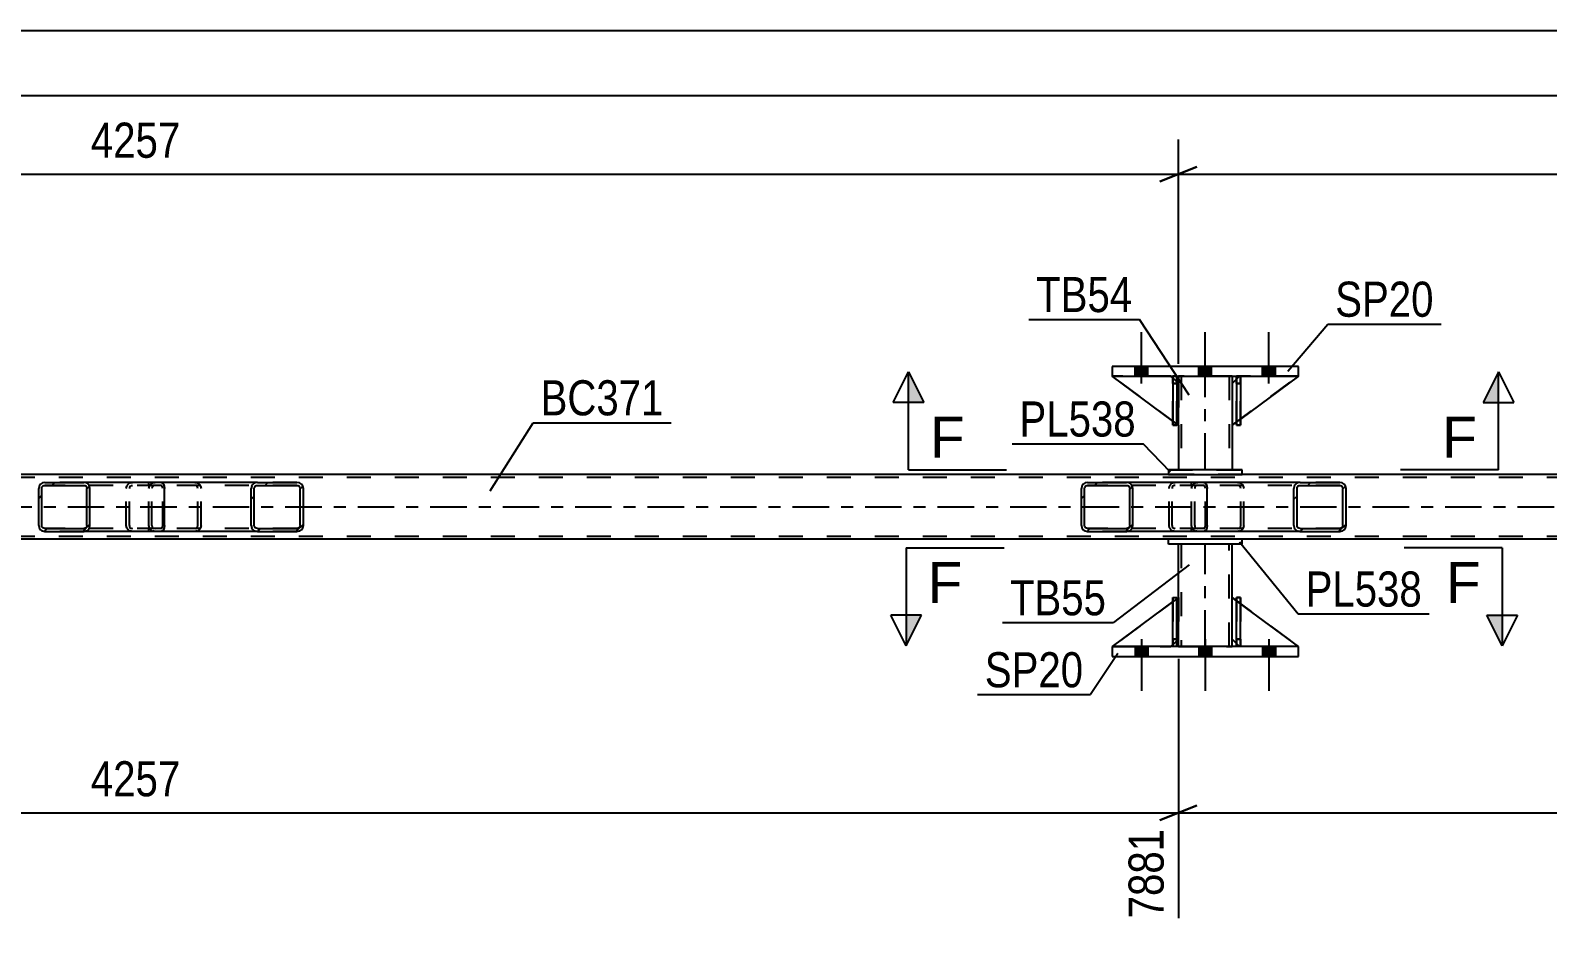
# Model space of a CAD drawing. Header units: millimetres. Extents: x 0 to 841, y 0 to 594.
# Drawn here: x 241.9 to 365.7, y 203.4 to 276.5 of the extents above; entities that cross this region are included whole.
import ezdxf

# ---------------------------------------------------------------- set-up
doc = ezdxf.new("R2010")
doc.units = ezdxf.units.MM
doc.linetypes.add('DXK_LINE_DOT2', pattern=[3.9198, 1.9599, -1.9599])
doc.linetypes.add('DXK_LINE_DOT3', pattern=[5.9187, 2.979, -0.9799, 0.9799, -0.9799])
doc.styles.add('Arial', font='ARIAL.TTF', dxfattribs={"height": 0.2})
doc.styles.add('Arial Narrow', font='ARIALN.TTF', dxfattribs={"height": 0.2})

# ---------------------------------------------------------------- blocks, each defined once
blk = doc.blocks.new('Bolt-814521729-2809 - 2731')
at = {"linetype": 'Continuous'}
for points in [[(332.07, 248.24), (333.11, 248.24), (333.11, 249.04), (332.07, 249.04)], [(332.07, 248.24), (333.11, 248.24), (333.11, 249.04), (332.07, 249.04)], [(332.07, 248.24), (333.11, 248.24), (333.11, 249.04), (332.07, 249.04)], [(337.27, 248.24), (338.31, 248.24), (338.31, 249.04), (337.27, 249.04)], [(337.27, 248.24), (338.31, 248.24), (338.31, 249.04), (337.27, 249.04)], [(342.47, 248.24), (343.51, 248.24), (343.51, 249.04), (342.47, 249.04)], [(342.47, 248.24), (343.51, 248.24), (343.51, 249.04), (342.47, 249.04)], [(342.47, 248.24), (343.51, 248.24), (343.51, 249.04), (342.47, 249.04)]]:
    blk.add_hatch(color=1, dxfattribs=at).paths.add_polyline_path(points)
at = {"color": 1, "linetype": 'Continuous'}
for p, q in [((332.59, 247.64), (332.59, 251.84)), ((332.59, 247.64), (332.59, 251.84)), ((332.59, 247.64), (332.59, 251.84)), ((337.79, 247.64), (337.79, 251.84)), ((337.79, 247.64), (337.79, 251.84)), ((342.99, 247.64), (342.99, 251.84)), ((342.99, 247.64), (342.99, 251.84)), ((342.99, 247.64), (342.99, 251.84)), ((332.07, 248.24), (332.07, 249.04)), ((332.07, 248.24), (332.07, 249.04)), ((332.07, 248.24), (332.07, 249.04)), ((333.11, 248.24), (333.11, 249.04)), ((333.11, 248.24), (333.11, 249.04)), ((333.11, 248.24), (333.11, 249.04)), ((337.27, 248.24), (337.27, 249.04)), ((337.27, 248.24), (337.27, 249.04)), ((338.31, 248.24), (338.31, 249.04)), ((338.31, 248.24), (338.31, 249.04)), ((342.47, 248.24), (342.47, 249.04)), ((342.47, 248.24), (342.47, 249.04)), ((342.47, 248.24), (342.47, 249.04)), ((343.51, 248.24), (343.51, 249.04)), ((343.51, 248.24), (343.51, 249.04)), ((343.51, 248.24), (343.51, 249.04))]:
    blk.add_line(p, q, dxfattribs=at)
blk = doc.blocks.new('Bolt-814521729-2810 - 2731')
at = {"linetype": 'Continuous'}
for points in [[(333.11, 226.16), (332.07, 226.16), (332.07, 225.36), (333.11, 225.36)], [(333.11, 226.16), (332.07, 226.16), (332.07, 225.36), (333.11, 225.36)], [(333.11, 226.16), (332.07, 226.16), (332.07, 225.36), (333.11, 225.36)], [(338.31, 226.16), (337.27, 226.16), (337.27, 225.36), (338.31, 225.36)], [(338.31, 226.16), (337.27, 226.16), (337.27, 225.36), (338.31, 225.36)], [(343.51, 226.16), (342.47, 226.16), (342.47, 225.36), (343.51, 225.36)], [(343.51, 226.16), (342.47, 226.16), (342.47, 225.36), (343.51, 225.36)], [(343.51, 226.16), (342.47, 226.16), (342.47, 225.36), (343.51, 225.36)]]:
    blk.add_hatch(color=1, dxfattribs=at).paths.add_polyline_path(points)
at = {"color": 1, "linetype": 'Continuous'}
for p, q in [((332.59, 226.76), (332.59, 222.56)), ((332.59, 226.76), (332.59, 222.56)), ((332.59, 226.76), (332.59, 222.56)), ((337.79, 226.76), (337.79, 222.56)), ((337.79, 226.76), (337.79, 222.56)), ((342.99, 226.76), (342.99, 222.56)), ((342.99, 226.76), (342.99, 222.56)), ((342.99, 226.76), (342.99, 222.56)), ((332.07, 226.16), (332.07, 225.36)), ((332.07, 226.16), (332.07, 225.36)), ((332.07, 226.16), (332.07, 225.36)), ((333.11, 226.16), (333.11, 225.36)), ((333.11, 226.16), (333.11, 225.36)), ((333.11, 226.16), (333.11, 225.36)), ((337.27, 226.16), (337.27, 225.36)), ((337.27, 226.16), (337.27, 225.36)), ((338.31, 226.16), (338.31, 225.36)), ((338.31, 226.16), (338.31, 225.36)), ((342.47, 226.16), (342.47, 225.36)), ((342.47, 226.16), (342.47, 225.36)), ((342.47, 226.16), (342.47, 225.36)), ((343.51, 226.16), (343.51, 225.36)), ((343.51, 226.16), (343.51, 225.36)), ((343.51, 226.16), (343.51, 225.36))]:
    blk.add_line(p, q, dxfattribs=at)
blk = doc.blocks.new('Part-814521729-2860 - 2731')
at = {"color": 7, "linetype": 'DXK_LINE_DOT2'}
for p, q in [((732.19, 239.96), (73.27, 239.96)), ((340.79, 240.2), (334.79, 240.2)), ((732.19, 235.16), (73.27, 235.16)), ((340.79, 234.92), (334.79, 234.92))]:
    blk.add_line(p, q, dxfattribs=at)
at = {"color": 2, "linetype": 'Continuous'}
for p, q in [((334.79, 240.2), (170.52, 240.2)), ((590.19, 240.2), (340.79, 240.2)), ((334.79, 234.92), (170.52, 234.92)), ((590.19, 234.92), (340.79, 234.92))]:
    blk.add_line(p, q, dxfattribs=at)
at = {"color": 7, "linetype": 'DXK_LINE_DOT3'}
blk.add_line((73.27, 237.56), (732.19, 237.56), dxfattribs=at)
blk = doc.blocks.new('Part-814521729-2909 - 2731')
at = {"color": 2, "linetype": 'Continuous'}
for p, q in [((340.79, 240.6), (334.79, 240.6)), ((334.79, 240.6), (334.79, 240.2)), ((340.79, 240.2), (340.79, 240.6)), ((334.79, 240.2), (340.79, 240.2))]:
    blk.add_line(p, q, dxfattribs=at)
at = {"color": 7, "linetype": 'DXK_LINE_DOT2'}
for p, q in [((334.79, 240.6), (340.79, 240.6)), ((334.79, 240.2), (340.79, 240.2))]:
    blk.add_line(p, q, dxfattribs=at)
blk = doc.blocks.new('Part-814521729-2921 - 2731')
at = {"linetype": 'Continuous'}
h = blk.add_hatch(dxfattribs=at)
h.set_pattern_fill('', scale=0.7, style=0, pattern_type=0)
h.set_pattern_definition([(45, (331.83, 239.2643), (-1.57154, 1.57154), [])])
h.paths.add_polyline_path([(331.87, 239.08), (331.83, 239.26), (331.72, 239.42), (331.56, 239.52), (331.37, 239.56), (328.18, 239.56), (327.99, 239.52), (327.83, 239.42), (327.72, 239.26), (327.68, 239.08), (327.68, 236.04), (327.72, 235.86), (327.83, 235.7), (327.99, 235.6), (328.18, 235.56), (331.37, 235.56), (331.56, 235.6), (331.72, 235.7), (331.83, 235.86), (331.87, 236.04)])
h.paths.add_polyline_path([(331.6, 235.95), (331.54, 235.87), (331.46, 235.82), (331.37, 235.8), (328.18, 235.8), (328.09, 235.82), (328, 235.87), (327.95, 235.95), (327.93, 236.04), (327.93, 239.08), (327.95, 239.17), (328, 239.25), (328.09, 239.3), (328.18, 239.32), (331.37, 239.32), (331.46, 239.3), (331.54, 239.25), (331.6, 239.17), (331.62, 239.08), (331.62, 236.04)])
at = {"color": 2, "linetype": 'Continuous'}
for p, q in [((327.72, 239.26), (327.68, 239.08)), ((327.93, 239.08), (327.95, 239.17)), ((327.95, 239.17), (328, 239.25)), ((328.18, 239.56), (327.99, 239.52)), ((328, 239.25), (328.09, 239.3)), ((328.09, 239.3), (328.18, 239.32)), ((328.18, 239.56), (331.37, 239.56)), ((328.18, 239.32), (331.37, 239.32)), ((337.67, 239.56), (331.37, 239.56)), ((331.56, 239.52), (331.37, 239.56)), ((331.37, 239.32), (331.46, 239.3)), ((331.46, 239.3), (331.54, 239.25)), ((331.54, 239.25), (331.6, 239.17)), ((331.6, 239.17), (331.62, 239.08)), ((331.87, 239.08), (331.83, 239.26)), ((337.67, 239.56), (337.77, 239.52)), ((337.77, 239.52), (337.86, 239.42)), ((337.86, 239.42), (337.92, 239.26)), ((337.92, 239.26), (337.94, 239.08)), ((327.68, 236.04), (327.68, 239.08)), ((327.93, 236.04), (327.93, 239.08)), ((331.62, 236.04), (331.62, 239.08)), ((331.87, 236.04), (331.87, 239.08)), ((337.94, 236.04), (337.94, 239.08)), ((327.68, 236.04), (327.72, 235.86)), ((327.95, 235.95), (327.93, 236.04)), ((328, 235.87), (327.95, 235.95)), ((327.99, 235.6), (328.18, 235.56)), ((328.09, 235.82), (328, 235.87)), ((328.18, 235.8), (328.09, 235.82)), ((328.18, 235.8), (331.37, 235.8)), ((328.18, 235.56), (331.37, 235.56)), ((331.46, 235.82), (331.37, 235.8)), ((331.37, 235.56), (331.56, 235.6)), ((337.67, 235.56), (331.37, 235.56)), ((331.54, 235.87), (331.46, 235.82)), ((331.6, 235.95), (331.54, 235.87)), ((331.62, 236.04), (331.6, 235.95)), ((331.83, 235.86), (331.87, 236.04)), ((337.77, 235.6), (337.67, 235.56)), ((337.86, 235.7), (337.77, 235.6)), ((337.92, 235.86), (337.86, 235.7)), ((337.94, 236.04), (337.92, 235.86))]:
    blk.add_line(p, q, dxfattribs=at)
at = {"color": 7, "linetype": 'DXK_LINE_DOT2'}
for p, q in [((331.37, 239.56), (328.18, 239.56)), ((337.67, 239.32), (328.18, 239.32)), ((334.83, 239.08), (334.87, 239.26)), ((335.1, 239.17), (335.08, 239.08)), ((335.15, 239.25), (335.1, 239.17)), ((335.14, 239.52), (335.33, 239.56)), ((335.24, 239.3), (335.15, 239.25)), ((335.33, 239.32), (335.24, 239.3)), ((336.67, 239.32), (336.67, 239.56)), ((337.72, 239.3), (337.67, 239.32)), ((337.76, 239.25), (337.72, 239.3)), ((337.79, 239.17), (337.76, 239.25)), ((337.8, 239.08), (337.79, 239.17)), ((334.83, 236.04), (334.83, 239.08)), ((335.08, 236.04), (335.08, 239.08)), ((337.8, 236.04), (337.8, 239.08)), ((337.67, 235.8), (328.18, 235.8)), ((331.37, 235.56), (328.18, 235.56)), ((334.87, 235.86), (334.83, 236.04)), ((335.08, 236.04), (335.1, 235.95)), ((335.1, 235.95), (335.15, 235.87)), ((335.33, 235.56), (335.14, 235.6)), ((335.15, 235.87), (335.18, 235.86)), ((335.18, 235.86), (335.24, 235.82)), ((335.24, 235.82), (335.33, 235.8)), ((336.67, 235.56), (336.67, 235.8)), ((337.67, 235.8), (337.72, 235.82)), ((337.72, 235.82), (337.76, 235.87)), ((337.76, 235.87), (337.79, 235.95)), ((337.79, 235.95), (337.8, 236.04))]:
    blk.add_line(p, q, dxfattribs=at)
at = {"color": 2, "linetype": 'Continuous'}
for centre, start, end in [((328.17, 239.07), 111.1941, 156.1506), ((331.38, 239.07), 23.8494, 68.8059), ((328.17, 236.06), 203.8494, 248.8059), ((331.38, 236.06), 291.1941, 336.1506)]:
    blk.add_arc(centre, 0.492, start, end, dxfattribs=at)
at = {"color": 7, "linetype": 'DXK_LINE_DOT2'}
for centre, start, end in [((335.32, 239.07), 111.1941, 156.1506), ((335.32, 236.06), 203.8494, 248.8059)]:
    blk.add_arc(centre, 0.492, start, end, dxfattribs=at)
blk = doc.blocks.new('Part-814521729-2922 - 2731')
at = {"linetype": 'Continuous'}
h = blk.add_hatch(dxfattribs=at)
h.set_pattern_fill('', scale=0.7, style=0, pattern_type=0)
h.set_pattern_definition([(45, (264.1067, 239.2643), (-1.57154, 1.57154), [])])
h.paths.add_polyline_path([(264.15, 239.08), (264.11, 239.26), (264, 239.42), (263.83, 239.52), (263.63, 239.56), (260.4, 239.56), (260.2, 239.52), (260.04, 239.42), (259.93, 239.26), (259.89, 239.08), (259.89, 236.04), (259.93, 235.86), (260.04, 235.7), (260.2, 235.6), (260.4, 235.56), (263.63, 235.56), (263.83, 235.6), (264, 235.7), (264.11, 235.86), (264.15, 236.04)])
h.paths.add_polyline_path([(263.87, 235.95), (263.82, 235.87), (263.73, 235.82), (263.63, 235.8), (260.4, 235.8), (260.3, 235.82), (260.22, 235.87), (260.16, 235.95), (260.14, 236.04), (260.14, 239.08), (260.16, 239.17), (260.22, 239.25), (260.3, 239.3), (260.4, 239.32), (263.63, 239.32), (263.73, 239.3), (263.82, 239.25), (263.87, 239.17), (263.89, 239.08), (263.89, 236.04)])
at = {"color": 7, "linetype": 'DXK_LINE_DOT2'}
for p, q in [((251.54, 239.08), (251.58, 239.26)), ((251.81, 239.17), (251.79, 239.08)), ((251.87, 239.25), (251.81, 239.17)), ((251.85, 239.52), (252.05, 239.56)), ((251.95, 239.3), (251.87, 239.25)), ((252.05, 239.32), (251.95, 239.3)), ((252.53, 239.56), (252.05, 239.56)), ((263.63, 239.32), (252.05, 239.32)), ((255.29, 239.56), (255.48, 239.52)), ((255.38, 239.3), (255.29, 239.32)), ((255.47, 239.25), (255.38, 239.3)), ((255.52, 239.17), (255.47, 239.25)), ((255.54, 239.08), (255.52, 239.17)), ((255.76, 239.26), (255.8, 239.08)), ((263.63, 239.56), (260.4, 239.56)), ((251.54, 236.04), (251.54, 239.08)), ((251.79, 236.04), (251.79, 239.08)), ((255.54, 236.04), (255.54, 239.08)), ((255.8, 236.04), (255.8, 239.08)), ((251.58, 235.86), (251.54, 236.04)), ((251.79, 236.04), (251.81, 235.95)), ((251.81, 235.95), (251.87, 235.87)), ((252.05, 235.56), (251.85, 235.6)), ((251.87, 235.87), (251.95, 235.82)), ((251.95, 235.82), (252.05, 235.8)), ((263.63, 235.8), (252.05, 235.8)), ((252.53, 235.56), (252.05, 235.56)), ((255.29, 235.8), (255.38, 235.82)), ((255.48, 235.6), (255.29, 235.56)), ((255.38, 235.82), (255.47, 235.87)), ((255.47, 235.87), (255.52, 235.95)), ((255.52, 235.95), (255.54, 236.04)), ((255.8, 236.04), (255.76, 235.86)), ((263.63, 235.56), (260.4, 235.56))]:
    blk.add_line(p, q, dxfattribs=at)
at = {"color": 2, "linetype": 'Continuous'}
for p, q in [((260.4, 239.56), (252.53, 239.56)), ((259.93, 239.26), (259.89, 239.08)), ((260.14, 239.08), (260.16, 239.17)), ((260.16, 239.17), (260.22, 239.25)), ((260.4, 239.56), (260.2, 239.52)), ((260.22, 239.25), (260.3, 239.3)), ((260.3, 239.3), (260.4, 239.32)), ((260.4, 239.56), (263.63, 239.56)), ((260.4, 239.32), (263.63, 239.32)), ((263.83, 239.52), (263.63, 239.56)), ((263.63, 239.32), (263.73, 239.3)), ((263.73, 239.3), (263.82, 239.25)), ((263.82, 239.25), (263.87, 239.17)), ((263.87, 239.17), (263.89, 239.08)), ((264.15, 239.08), (264.11, 239.26)), ((259.89, 236.04), (259.89, 239.08)), ((260.14, 236.04), (260.14, 239.08)), ((263.89, 236.04), (263.89, 239.08)), ((264.15, 236.04), (264.15, 239.08)), ((260.4, 235.56), (252.53, 235.56)), ((259.89, 236.04), (259.93, 235.86)), ((260.16, 235.95), (260.14, 236.04)), ((260.22, 235.87), (260.16, 235.95)), ((260.2, 235.6), (260.4, 235.56)), ((260.3, 235.82), (260.22, 235.87)), ((260.4, 235.8), (260.3, 235.82)), ((260.4, 235.8), (263.63, 235.8)), ((260.4, 235.56), (263.63, 235.56)), ((263.73, 235.82), (263.63, 235.8)), ((263.63, 235.56), (263.83, 235.6)), ((263.82, 235.87), (263.73, 235.82)), ((263.87, 235.95), (263.82, 235.87)), ((263.89, 236.04), (263.87, 235.95)), ((264.11, 235.86), (264.15, 236.04))]:
    blk.add_line(p, q, dxfattribs=at)
at = {"color": 7, "linetype": 'DXK_LINE_DOT2'}
for centre, start, end in [((252.03, 239.06), 110.7583, 155.68), ((255.31, 239.06), 24.32, 69.2417), ((252.03, 236.06), 204.32, 249.2417), ((255.31, 236.06), 290.7583, 335.68)]:
    blk.add_arc(centre, 0.496, start, end, dxfattribs=at)
at = {"color": 2, "linetype": 'Continuous'}
for centre, start, end in [((260.38, 239.06), 110.7583, 155.68), ((263.65, 239.06), 24.32, 69.2417), ((260.38, 236.06), 204.32, 249.2417), ((263.65, 236.06), 290.7583, 335.68)]:
    blk.add_arc(centre, 0.496, start, end, dxfattribs=at)
blk = doc.blocks.new('Part-814521729-2923 - 2731')
at = {"linetype": 'Continuous'}
h = blk.add_hatch(dxfattribs=at)
h.set_pattern_fill('', scale=0.7, style=0, pattern_type=0)
h.set_pattern_definition([(45, (246.6958, 239.2643), (-1.57154, 1.57154), [])])
h.paths.add_polyline_path([(246.73, 239.08), (246.7, 239.26), (246.59, 239.42), (246.42, 239.52), (246.23, 239.56), (243.05, 239.56), (242.85, 239.52), (242.69, 239.42), (242.58, 239.26), (242.54, 239.08), (242.54, 236.04), (242.58, 235.86), (242.69, 235.7), (242.85, 235.6), (243.05, 235.56), (246.23, 235.56), (246.42, 235.6), (246.59, 235.7), (246.7, 235.86), (246.73, 236.04)])
h.paths.add_polyline_path([(246.46, 235.95), (246.41, 235.87), (246.33, 235.82), (246.23, 235.8), (243.05, 235.8), (242.95, 235.82), (242.87, 235.87), (242.81, 235.95), (242.8, 236.04), (242.8, 239.08), (242.81, 239.17), (242.87, 239.25), (242.95, 239.3), (243.05, 239.32), (246.23, 239.32), (246.33, 239.3), (246.41, 239.25), (246.46, 239.17), (246.48, 239.08), (246.48, 236.04)])
at = {"color": 2, "linetype": 'Continuous'}
for p, q in [((242.58, 239.26), (242.54, 239.08)), ((242.8, 239.08), (242.81, 239.17)), ((242.81, 239.17), (242.87, 239.25)), ((243.05, 239.56), (242.85, 239.52)), ((242.87, 239.25), (242.95, 239.3)), ((242.95, 239.3), (243.05, 239.32)), ((243.05, 239.56), (246.23, 239.56)), ((243.05, 239.32), (246.23, 239.32)), ((252.53, 239.56), (246.23, 239.56)), ((246.42, 239.52), (246.23, 239.56)), ((246.23, 239.32), (246.33, 239.3)), ((246.33, 239.3), (246.41, 239.25)), ((246.41, 239.25), (246.46, 239.17)), ((246.46, 239.17), (246.48, 239.08)), ((246.73, 239.08), (246.7, 239.26)), ((252.53, 239.56), (252.64, 239.52)), ((252.64, 239.52), (252.72, 239.42)), ((252.72, 239.42), (252.78, 239.26)), ((252.78, 239.26), (252.8, 239.08)), ((242.54, 236.04), (242.54, 239.08)), ((242.8, 236.04), (242.8, 239.08)), ((246.48, 236.04), (246.48, 239.08)), ((246.73, 236.04), (246.73, 239.08)), ((252.8, 236.04), (252.8, 239.08)), ((242.54, 236.04), (242.58, 235.86)), ((242.81, 235.95), (242.8, 236.04)), ((242.87, 235.87), (242.81, 235.95)), ((242.85, 235.6), (243.05, 235.56)), ((242.95, 235.82), (242.87, 235.87)), ((243.05, 235.8), (242.95, 235.82)), ((243.05, 235.8), (246.23, 235.8)), ((243.05, 235.56), (246.23, 235.56)), ((246.33, 235.82), (246.23, 235.8)), ((246.23, 235.56), (246.42, 235.6)), ((252.53, 235.56), (246.23, 235.56)), ((246.41, 235.87), (246.33, 235.82)), ((246.46, 235.95), (246.41, 235.87)), ((246.48, 236.04), (246.46, 235.95)), ((246.7, 235.86), (246.73, 236.04)), ((252.64, 235.6), (252.53, 235.56)), ((252.72, 235.7), (252.64, 235.6)), ((252.78, 235.86), (252.72, 235.7)), ((252.8, 236.04), (252.78, 235.86))]:
    blk.add_line(p, q, dxfattribs=at)
at = {"color": 7, "linetype": 'DXK_LINE_DOT2'}
for p, q in [((246.23, 239.56), (243.05, 239.56)), ((252.53, 239.32), (243.05, 239.32)), ((249.69, 239.08), (249.73, 239.26)), ((249.96, 239.17), (249.95, 239.08)), ((250.02, 239.25), (249.96, 239.17)), ((250, 239.52), (250.2, 239.56)), ((250.02, 239.25), (250.04, 239.26)), ((250.04, 239.26), (250.1, 239.3)), ((250.1, 239.3), (250.2, 239.32)), ((251.54, 239.32), (251.54, 239.56)), ((252.58, 239.3), (252.53, 239.32)), ((252.63, 239.25), (252.58, 239.3)), ((252.66, 239.17), (252.63, 239.25)), ((252.67, 239.08), (252.66, 239.17)), ((249.69, 236.04), (249.69, 239.08)), ((249.95, 236.04), (249.95, 239.08)), ((252.67, 236.04), (252.67, 239.08)), ((252.53, 235.8), (243.05, 235.8)), ((246.23, 235.56), (243.05, 235.56)), ((249.73, 235.86), (249.69, 236.04)), ((249.95, 236.04), (249.96, 235.95)), ((249.96, 235.95), (250.02, 235.87)), ((250.2, 235.56), (250, 235.6)), ((250.02, 235.87), (250.1, 235.82)), ((250.1, 235.82), (250.2, 235.8)), ((251.54, 235.56), (251.54, 235.8)), ((252.53, 235.8), (252.58, 235.82)), ((252.58, 235.82), (252.63, 235.87)), ((252.63, 235.87), (252.66, 235.95)), ((252.66, 235.95), (252.67, 236.04))]:
    blk.add_line(p, q, dxfattribs=at)
at = {"color": 2, "linetype": 'Continuous'}
for centre, start, end in [((243.03, 239.07), 111.1941, 156.1506), ((246.25, 239.07), 23.8494, 68.8059), ((243.03, 236.06), 203.8494, 248.8059), ((246.25, 236.06), 291.1941, 336.1506)]:
    blk.add_arc(centre, 0.492, start, end, dxfattribs=at)
at = {"color": 7, "linetype": 'DXK_LINE_DOT2'}
for centre, start, end in [((250.18, 239.07), 111.1941, 156.1506), ((250.18, 236.06), 203.8494, 248.8059)]:
    blk.add_arc(centre, 0.492, start, end, dxfattribs=at)
blk = doc.blocks.new('Part-814521729-2938 - 2731')
at = {"color": 2, "linetype": 'Continuous'}
for p, q in [((335.59, 248.24), (335.59, 247.64)), ((339.99, 248.24), (339.99, 247.64)), ((335.59, 244.24), (335.59, 240.6)), ((339.99, 244.24), (339.99, 240.6))]:
    blk.add_line(p, q, dxfattribs=at)
at = {"color": 7, "linetype": 'DXK_LINE_DOT2'}
for p, q in [((339.99, 248.24), (335.59, 248.24)), ((335.83, 248.24), (335.83, 240.6)), ((339.75, 248.24), (339.75, 240.6)), ((335.59, 247.64), (335.59, 244.24)), ((339.99, 247.64), (339.99, 244.24)), ((339.99, 240.6), (335.59, 240.6))]:
    blk.add_line(p, q, dxfattribs=at)
at = {"color": 7, "linetype": 'DXK_LINE_DOT3'}
blk.add_line((337.79, 240.6), (337.79, 248.24), dxfattribs=at)
blk = doc.blocks.new('Part-814521729-2940 - 2731')
at = {"color": 7, "linetype": 'DXK_LINE_DOT2'}
for p, q in [((340.34, 247.64), (340.34, 248.24)), ((340.34, 248.24), (340.34, 248.24)), ((340.34, 248.24), (340.34, 244.24)), ((340.66, 248.24), (340.34, 248.24)), ((340.66, 247.64), (340.66, 248.24)), ((340.66, 244.24), (340.66, 248.24)), ((340.34, 244.24), (340.34, 247.64)), ((340.34, 247.64), (340.66, 247.64)), ((340.66, 247.64), (340.66, 244.24)), ((340.34, 244.24), (340.66, 244.24))]:
    blk.add_line(p, q, dxfattribs=at)
blk = doc.blocks.new('Part-814521729-2941 - 2731')
at = {"color": 7, "linetype": 'DXK_LINE_DOT2'}
for p, q in [((335.14, 247.64), (335.14, 248.24)), ((335.14, 248.24), (335.14, 248.24)), ((335.14, 248.24), (335.14, 244.24)), ((335.46, 248.24), (335.14, 248.24)), ((335.46, 247.64), (335.46, 248.24)), ((335.46, 244.24), (335.46, 248.24)), ((335.14, 244.24), (335.14, 247.64)), ((335.14, 247.64), (335.46, 247.64)), ((335.46, 247.64), (335.46, 244.24)), ((335.14, 244.24), (335.46, 244.24))]:
    blk.add_line(p, q, dxfattribs=at)
blk = doc.blocks.new('Part-814521729-2946 - 2731')
at = {"color": 2, "linetype": 'Continuous'}
for p, q in [((330.19, 226.16), (330.19, 225.36)), ((345.39, 226.16), (330.19, 226.16)), ((345.39, 225.36), (345.39, 226.16)), ((330.19, 225.36), (345.39, 225.36))]:
    blk.add_line(p, q, dxfattribs=at)
blk = doc.blocks.new('Part-814521729-2951 - 2731')
at = {"color": 2, "linetype": 'Continuous'}
for p, q in [((345.39, 249.04), (330.19, 249.04)), ((330.19, 249.04), (330.19, 248.24)), ((345.39, 248.24), (345.39, 249.04)), ((330.19, 248.24), (345.39, 248.24))]:
    blk.add_line(p, q, dxfattribs=at)
blk = doc.blocks.new('Part-814521729-2956 - 2731')
at = {"color": 2, "linetype": 'Continuous'}
for p, q in [((335.59, 230.16), (335.59, 234.52)), ((339.99, 230.16), (339.99, 234.52)), ((335.59, 226.16), (335.59, 226.76)), ((339.99, 226.16), (339.99, 226.76))]:
    blk.add_line(p, q, dxfattribs=at)
at = {"color": 7, "linetype": 'DXK_LINE_DOT2'}
for p, q in [((339.99, 234.52), (335.59, 234.52)), ((335.83, 234.52), (335.83, 226.16)), ((339.75, 226.16), (339.75, 234.52)), ((335.59, 226.76), (335.59, 230.16)), ((339.99, 226.76), (339.99, 230.16)), ((335.59, 226.16), (339.99, 226.16))]:
    blk.add_line(p, q, dxfattribs=at)
at = {"color": 7, "linetype": 'DXK_LINE_DOT3'}
blk.add_line((337.79, 226.16), (337.79, 234.52), dxfattribs=at)
blk = doc.blocks.new('Part-814521729-2961 - 2731')
at = {"color": 2, "linetype": 'Continuous'}
for p, q in [((340.79, 234.92), (334.79, 234.92)), ((334.79, 234.52), (334.79, 234.92)), ((340.79, 234.52), (334.79, 234.52)), ((340.79, 234.52), (340.79, 234.92))]:
    blk.add_line(p, q, dxfattribs=at)
blk = doc.blocks.new('Part-814521729-2973 - 2731')
at = {"linetype": 'Continuous'}
h = blk.add_hatch(dxfattribs=at)
h.set_pattern_fill('', scale=0.7, style=0, pattern_type=0)
h.set_pattern_definition([(45, (349.241, 239.2643), (-1.57154, 1.57154), [])])
h.paths.add_polyline_path([(349.28, 239.08), (349.24, 239.26), (349.13, 239.42), (348.96, 239.52), (348.77, 239.56), (345.53, 239.56), (345.34, 239.52), (345.17, 239.42), (345.06, 239.26), (345.02, 239.08), (345.02, 236.04), (345.06, 235.86), (345.17, 235.7), (345.34, 235.6), (345.53, 235.56), (348.77, 235.56), (348.96, 235.6), (349.13, 235.7), (349.24, 235.86), (349.28, 236.04)])
h.paths.add_polyline_path([(349, 235.95), (348.95, 235.87), (348.87, 235.82), (348.77, 235.8), (345.53, 235.8), (345.44, 235.82), (345.35, 235.87), (345.3, 235.95), (345.28, 236.04), (345.28, 239.08), (345.3, 239.17), (345.35, 239.25), (345.44, 239.3), (345.53, 239.32), (348.77, 239.32), (348.87, 239.3), (348.95, 239.25), (349, 239.17), (349.02, 239.08), (349.02, 236.04)])
at = {"color": 7, "linetype": 'DXK_LINE_DOT2'}
for p, q in [((336.67, 239.08), (336.71, 239.26)), ((336.95, 239.17), (336.93, 239.08)), ((337, 239.25), (336.95, 239.17)), ((336.99, 239.52), (337.18, 239.56)), ((337.09, 239.3), (337, 239.25)), ((337.18, 239.32), (337.09, 239.3)), ((337.67, 239.56), (337.18, 239.56)), ((348.77, 239.32), (337.18, 239.32)), ((340.42, 239.56), (340.62, 239.52)), ((340.52, 239.3), (340.42, 239.32)), ((340.6, 239.25), (340.52, 239.3)), ((340.66, 239.17), (340.6, 239.25)), ((340.68, 239.08), (340.66, 239.17)), ((340.89, 239.26), (340.93, 239.08)), ((348.77, 239.56), (345.53, 239.56)), ((336.67, 236.04), (336.67, 239.08)), ((336.93, 236.04), (336.93, 239.08)), ((340.68, 236.04), (340.68, 239.08)), ((340.93, 236.04), (340.93, 239.08)), ((336.71, 235.86), (336.67, 236.04)), ((336.93, 236.04), (336.95, 235.95)), ((336.95, 235.95), (337, 235.87)), ((337.18, 235.56), (336.99, 235.6)), ((337, 235.87), (337.09, 235.82)), ((337.09, 235.82), (337.18, 235.8)), ((348.77, 235.8), (337.18, 235.8)), ((337.67, 235.56), (337.18, 235.56)), ((340.42, 235.8), (340.52, 235.82)), ((340.62, 235.6), (340.42, 235.56)), ((340.52, 235.82), (340.6, 235.87)), ((340.6, 235.87), (340.66, 235.95)), ((340.66, 235.95), (340.68, 236.04)), ((340.93, 236.04), (340.89, 235.86)), ((345.53, 235.56), (348.77, 235.56))]:
    blk.add_line(p, q, dxfattribs=at)
at = {"color": 2, "linetype": 'Continuous'}
for p, q in [((345.53, 239.56), (337.67, 239.56)), ((345.06, 239.26), (345.02, 239.08)), ((345.28, 239.08), (345.3, 239.17)), ((345.3, 239.17), (345.35, 239.25)), ((345.53, 239.56), (345.34, 239.52)), ((345.35, 239.25), (345.44, 239.3)), ((345.44, 239.3), (345.53, 239.32)), ((345.53, 239.56), (348.77, 239.56)), ((345.53, 239.32), (348.77, 239.32)), ((348.96, 239.52), (348.77, 239.56)), ((348.77, 239.32), (348.87, 239.3)), ((348.87, 239.3), (348.95, 239.25)), ((348.95, 239.25), (349, 239.17)), ((349, 239.17), (349.02, 239.08)), ((349.28, 239.08), (349.24, 239.26)), ((345.02, 236.04), (345.02, 239.08)), ((345.28, 236.04), (345.28, 239.08)), ((349.02, 236.04), (349.02, 239.08)), ((349.28, 236.04), (349.28, 239.08)), ((345.53, 235.56), (337.67, 235.56)), ((345.02, 236.04), (345.06, 235.86)), ((345.3, 235.95), (345.28, 236.04)), ((345.35, 235.87), (345.3, 235.95)), ((345.34, 235.6), (345.53, 235.56)), ((345.44, 235.82), (345.35, 235.87)), ((345.53, 235.8), (345.44, 235.82)), ((345.53, 235.8), (348.77, 235.8)), ((345.53, 235.56), (348.77, 235.56)), ((348.87, 235.82), (348.77, 235.8)), ((348.77, 235.56), (348.96, 235.6)), ((348.95, 235.87), (348.87, 235.82)), ((349, 235.95), (348.95, 235.87)), ((349.02, 236.04), (349, 235.95)), ((349.24, 235.86), (349.28, 236.04))]:
    blk.add_line(p, q, dxfattribs=at)
at = {"color": 7, "linetype": 'DXK_LINE_DOT2'}
for centre, start, end in [((337.17, 239.06), 110.7583, 155.68), ((340.44, 239.06), 24.32, 69.2417), ((337.17, 236.06), 204.32, 249.2417), ((340.44, 236.06), 290.7583, 335.68)]:
    blk.add_arc(centre, 0.496, start, end, dxfattribs=at)
at = {"color": 2, "linetype": 'Continuous'}
for centre, start, end in [((345.51, 239.06), 110.7583, 155.68), ((348.79, 239.06), 24.32, 69.2417), ((345.51, 236.06), 204.32, 249.2417), ((348.79, 236.06), 290.7583, 335.68)]:
    blk.add_arc(centre, 0.496, start, end, dxfattribs=at)
blk = doc.blocks.new('Part-814521729-2992 - 2731')
at = {"color": 2, "linetype": 'Continuous'}
for p, q in [((340.34, 247.99), (339.99, 247.64)), ((345.39, 248.24), (340.66, 244.74)), ((339.99, 247.64), (339.99, 244.24)), ((340.34, 244.5), (339.99, 244.24))]:
    blk.add_line(p, q, dxfattribs=at)
at = {"color": 7, "linetype": 'DXK_LINE_DOT2'}
for p, q in [((340.59, 248.24), (340.34, 247.99)), ((345.39, 248.24), (340.59, 248.24)), ((340.66, 244.74), (340.34, 244.5))]:
    blk.add_line(p, q, dxfattribs=at)
blk = doc.blocks.new('Part-814521729-2993 - 2731')
at = {"color": 7, "linetype": 'DXK_LINE_DOT2'}
for p, q in [((340.59, 248.24), (339.99, 247.64)), ((339.99, 244.24), (345.39, 248.24)), ((345.39, 248.24), (340.59, 248.24)), ((339.99, 247.64), (339.99, 244.24))]:
    blk.add_line(p, q, dxfattribs=at)
blk = doc.blocks.new('Part-814521729-2994 - 2731')
at = {"color": 2, "linetype": 'Continuous'}
for p, q in [((335.14, 244.57), (330.19, 248.24)), ((335.14, 248.09), (334.99, 248.24)), ((335.59, 247.64), (335.46, 247.77)), ((335.59, 247.64), (335.59, 247.64)), ((335.59, 244.24), (335.59, 247.64)), ((335.46, 244.33), (335.59, 244.24)), ((335.59, 244.24), (335.59, 244.24))]:
    blk.add_line(p, q, dxfattribs=at)
at = {"color": 7, "linetype": 'DXK_LINE_DOT2'}
for p, q in [((334.99, 248.24), (330.19, 248.24)), ((334.99, 248.24), (335.59, 247.64)), ((335.46, 247.77), (335.14, 248.09)), ((335.59, 247.64), (335.59, 244.24)), ((335.46, 244.33), (335.14, 244.57))]:
    blk.add_line(p, q, dxfattribs=at)
blk = doc.blocks.new('Part-814521729-2995 - 2731')
at = {"color": 7, "linetype": 'DXK_LINE_DOT2'}
for p, q in [((335.59, 244.24), (330.19, 248.24)), ((330.19, 248.24), (334.99, 248.24)), ((334.99, 248.24), (335.59, 247.64)), ((335.59, 247.64), (334.99, 248.24)), ((335.59, 247.64), (335.59, 244.24)), ((335.59, 247.64), (335.59, 247.64)), ((335.59, 247.64), (335.59, 244.24))]:
    blk.add_line(p, q, dxfattribs=at)
blk = doc.blocks.new('Part-814521729-2996 - 2731')
at = {"color": 2, "linetype": 'Continuous'}
for p, q in [((340.66, 248.24), (340.34, 248.24)), ((340.34, 248.24), (340.34, 244.24)), ((340.66, 248.24), (340.66, 248.24)), ((340.66, 248.24), (340.66, 244.24)), ((340.66, 244.24), (340.34, 244.24))]:
    blk.add_line(p, q, dxfattribs=at)
at = {"color": 7, "linetype": 'DXK_LINE_DOT2'}
for p, q in [((340.34, 247.64), (340.34, 248.24)), ((340.66, 247.64), (340.66, 248.24)), ((340.66, 248.24), (340.66, 248.24)), ((340.66, 247.64), (340.34, 247.64)), ((340.34, 247.64), (340.34, 244.24)), ((340.66, 244.24), (340.66, 247.64))]:
    blk.add_line(p, q, dxfattribs=at)
blk = doc.blocks.new('Part-814521729-2997 - 2731')
at = {"color": 2, "linetype": 'Continuous'}
for p, q in [((335.46, 248.24), (335.14, 248.24)), ((335.14, 248.24), (335.14, 244.24)), ((335.46, 248.24), (335.46, 248.24)), ((335.46, 248.24), (335.46, 244.24)), ((335.46, 244.24), (335.14, 244.24))]:
    blk.add_line(p, q, dxfattribs=at)
at = {"color": 7, "linetype": 'DXK_LINE_DOT2'}
for p, q in [((335.14, 247.64), (335.14, 248.24)), ((335.46, 247.64), (335.46, 248.24)), ((335.46, 248.24), (335.46, 248.24)), ((335.46, 247.64), (335.14, 247.64)), ((335.14, 247.64), (335.14, 244.24)), ((335.46, 244.24), (335.46, 247.64))]:
    blk.add_line(p, q, dxfattribs=at)
blk = doc.blocks.new('Part-814521729-3018 - 2731')
at = {"color": 2, "linetype": 'Continuous'}
for p, q in [((339.99, 226.76), (339.99, 230.16)), ((340.34, 229.9), (339.99, 230.16)), ((345.39, 226.16), (340.66, 229.66)), ((340.34, 226.41), (339.99, 226.76))]:
    blk.add_line(p, q, dxfattribs=at)
at = {"color": 7, "linetype": 'DXK_LINE_DOT2'}
for p, q in [((340.66, 229.66), (340.34, 229.9)), ((340.59, 226.16), (340.34, 226.41)), ((345.39, 226.16), (340.59, 226.16)), ((345.39, 226.16), (345.39, 226.16)), ((345.39, 226.16), (345.39, 226.16))]:
    blk.add_line(p, q, dxfattribs=at)
blk = doc.blocks.new('Part-814521729-3019 - 2731')
at = {"color": 7, "linetype": 'DXK_LINE_DOT2'}
for p, q in [((339.99, 226.76), (339.99, 230.16)), ((339.99, 230.16), (345.39, 226.16)), ((340.59, 226.16), (339.99, 226.76)), ((345.39, 226.16), (340.59, 226.16))]:
    blk.add_line(p, q, dxfattribs=at)
blk = doc.blocks.new('Part-814521729-3021 - 2731')
at = {"color": 2, "linetype": 'Continuous'}
for p, q in [((335.14, 229.83), (330.19, 226.16)), ((335.59, 230.16), (335.46, 230.07)), ((335.59, 226.76), (335.59, 230.16)), ((335.59, 226.76), (335.46, 226.63)), ((335.59, 226.76), (335.59, 226.76)), ((335.14, 226.31), (334.99, 226.16))]:
    blk.add_line(p, q, dxfattribs=at)
at = {"color": 7, "linetype": 'DXK_LINE_DOT2'}
for p, q in [((335.46, 230.07), (335.14, 229.83)), ((335.59, 226.76), (335.59, 230.16)), ((335.59, 226.76), (334.99, 226.16)), ((330.19, 226.16), (334.99, 226.16)), ((335.46, 226.63), (335.14, 226.31))]:
    blk.add_line(p, q, dxfattribs=at)
blk = doc.blocks.new('Part-814521729-3022 - 2731')
at = {"color": 7, "linetype": 'DXK_LINE_DOT2'}
for p, q in [((335.59, 230.16), (330.19, 226.16)), ((335.59, 226.76), (335.59, 230.16)), ((335.59, 230.16), (335.59, 226.76)), ((334.99, 226.16), (335.59, 226.76)), ((335.59, 226.76), (334.99, 226.16)), ((335.59, 226.76), (335.59, 226.76)), ((330.19, 226.16), (334.99, 226.16))]:
    blk.add_line(p, q, dxfattribs=at)
blk = doc.blocks.new('Part-814521729-3023 - 2731')
at = {"color": 2, "linetype": 'Continuous'}
for p, q in [((340.34, 226.16), (340.34, 230.16)), ((340.34, 230.16), (340.66, 230.16)), ((340.66, 226.16), (340.66, 230.16)), ((340.34, 226.16), (340.34, 226.16)), ((340.66, 226.16), (340.34, 226.16))]:
    blk.add_line(p, q, dxfattribs=at)
at = {"color": 7, "linetype": 'DXK_LINE_DOT2'}
for p, q in [((340.34, 230.16), (340.34, 226.76)), ((340.66, 226.76), (340.66, 230.16)), ((340.34, 226.76), (340.34, 226.16)), ((340.34, 226.76), (340.66, 226.76)), ((340.66, 226.16), (340.66, 226.76)), ((340.66, 226.16), (340.66, 226.16))]:
    blk.add_line(p, q, dxfattribs=at)
blk = doc.blocks.new('Part-814521729-3024 - 2731')
at = {"color": 2, "linetype": 'Continuous'}
for p, q in [((335.14, 226.16), (335.14, 230.16)), ((335.14, 230.16), (335.46, 230.16)), ((335.46, 226.16), (335.46, 230.16)), ((335.14, 226.16), (335.14, 226.16)), ((335.46, 226.16), (335.14, 226.16))]:
    blk.add_line(p, q, dxfattribs=at)
at = {"color": 7, "linetype": 'DXK_LINE_DOT2'}
for p, q in [((335.14, 230.16), (335.14, 226.76)), ((335.46, 226.76), (335.46, 230.16)), ((335.14, 226.76), (335.14, 226.16)), ((335.14, 226.76), (335.46, 226.76)), ((335.46, 226.16), (335.46, 226.76)), ((335.46, 226.16), (335.46, 226.16))]:
    blk.add_line(p, q, dxfattribs=at)
blk = doc.blocks.new('Part-814521729-3025 - 2731')
at = {"color": 7, "linetype": 'DXK_LINE_DOT2'}
for p, q in [((340.66, 230.16), (340.34, 230.16)), ((340.34, 226.76), (340.34, 230.16)), ((340.34, 230.16), (340.34, 226.16)), ((340.66, 230.16), (340.66, 226.76)), ((340.66, 226.16), (340.66, 230.16)), ((340.66, 226.76), (340.34, 226.76)), ((340.34, 226.16), (340.34, 226.76)), ((340.66, 226.76), (340.66, 226.16)), ((340.66, 226.16), (340.34, 226.16)), ((340.66, 226.16), (340.66, 226.16))]:
    blk.add_line(p, q, dxfattribs=at)
blk = doc.blocks.new('Part-814521729-3026 - 2731')
at = {"color": 7, "linetype": 'DXK_LINE_DOT2'}
for p, q in [((335.14, 230.16), (335.46, 230.16)), ((335.14, 226.76), (335.14, 230.16)), ((335.14, 230.16), (335.14, 226.16)), ((335.46, 230.16), (335.46, 226.76)), ((335.46, 226.16), (335.46, 230.07)), ((335.46, 226.76), (335.14, 226.76)), ((335.14, 226.16), (335.14, 226.76)), ((335.46, 226.76), (335.46, 226.16)), ((335.46, 226.16), (335.14, 226.16)), ((335.46, 226.16), (335.46, 226.16))]:
    blk.add_line(p, q, dxfattribs=at)
blk = doc.blocks.new('StraightDimension-814521729-3153 - 2731')
at = {"color": 7, "linetype": 'Continuous'}
for p, q in [((335.59, 225.16), (335.59, 203.98)), ((337.09, 213.19), (334.09, 211.99)), ((335.59, 212.59), (590.99, 212.59))]:
    blk.add_line(p, q, dxfattribs=at)
blk = doc.blocks.new('StraightDimension-814521729-3159 - 2731')
at = {"color": 7, "linetype": 'Continuous'}
for p, q in [((335.59, 225.16), (335.59, 203.98)), ((334.09, 211.99), (337.09, 213.19)), ((165.32, 212.59), (335.59, 212.59))]:
    blk.add_line(p, q, dxfattribs=at)
at = {"color": 0}
blk.add_wipeout([(254.71, 213.34), (254.71, 217.54), (246.2, 217.54), (246.2, 213.34)], dxfattribs=at)
at = {"color": 3, "style": 'Arial Narrow'}
blk.add_text('4257', height=2.863, dxfattribs=at).set_placement((246.8, 213.94))
at = {"color": 0, "linetype": 'Continuous'}
blk.add_wipeout([(334.99, 211.89), (330.79, 211.89), (330.79, 203.38), (334.99, 203.38)], dxfattribs=at)
at = {"color": 3, "linetype": 'Continuous', "style": 'Arial Narrow'}
blk.add_text('7881', height=2.863, rotation=90.0002, dxfattribs=at).set_placement((334.39, 203.98))
blk = doc.blocks.new('StraightDimension-814521729-3166 - 2731')
at = {"color": 7, "linetype": 'Continuous'}
blk.add_line((64.01, 276.47), (741.45, 276.47), dxfattribs=at)
blk = doc.blocks.new('StraightDimension-814521729-3177 - 2731')
at = {"color": 7, "linetype": 'Continuous'}
for p, q in [((335.59, 249.24), (335.59, 267.57)), ((334.09, 264.12), (337.09, 265.32)), ((165.32, 264.72), (335.59, 264.72))]:
    blk.add_line(p, q, dxfattribs=at)
at = {"color": 0}
blk.add_wipeout([(254.71, 265.47), (254.71, 269.67), (246.2, 269.67), (246.2, 265.47)], dxfattribs=at)
at = {"color": 3, "style": 'Arial Narrow'}
blk.add_text('4257', height=2.863, dxfattribs=at).set_placement((246.8, 266.07))
blk = doc.blocks.new('StraightDimension-814521729-3183 - 2731')
at = {"color": 7, "linetype": 'Continuous'}
for p, q in [((335.59, 249.24), (335.59, 267.57)), ((337.09, 265.32), (334.09, 264.12)), ((335.59, 264.72), (590.99, 264.72))]:
    blk.add_line(p, q, dxfattribs=at)
blk = doc.blocks.new('StraightDimension-814521729-7590 - 2731')
at = {"color": 7, "linetype": 'Continuous'}
blk.add_line((64.65, 271.16), (740.81, 271.16), dxfattribs=at)
blk = doc.blocks.new('Mark-814521729-2856 - 2731')
at = {"color": 0}
blk.add_wipeout([(293.57, 245.04), (293.57, 248.04), (283.52, 248.04), (283.52, 245.04)], dxfattribs=at)
blk.add_wipeout([(293.57, 245.04), (293.57, 248.04), (283.52, 248.04), (283.52, 245.04)], dxfattribs=at)
at = {"color": 30, "linetype": 'Continuous'}
for p, q in [((279.39, 238.89), (282.92, 244.44)), ((282.92, 244.44), (294.17, 244.44))]:
    blk.add_line(p, q, dxfattribs=at)
at = {"color": 3, "style": 'Arial Narrow'}
blk.add_text('BC371', height=2.863, dxfattribs=at).set_placement((283.52, 245.04))
blk = doc.blocks.new('Mark-814521729-2905 - 2731')
at = {"color": 0}
blk.add_wipeout([(332.12, 243.31), (332.12, 246.31), (322.62, 246.31), (322.62, 243.31)], dxfattribs=at)
blk.add_wipeout([(332.12, 243.31), (332.12, 246.31), (322.62, 246.31), (322.62, 243.31)], dxfattribs=at)
at = {"color": 30, "linetype": 'Continuous'}
for p in [(322.02, 242.71), (334.96, 240.41)]:
    blk.add_line(p, (332.72, 242.71), dxfattribs=at)
at = {"color": 3, "style": 'Arial Narrow'}
blk.add_text('PL538', height=2.863, dxfattribs=at).set_placement((322.62, 243.31))
blk = doc.blocks.new('Mark-814521729-2934 - 2731')
at = {"color": 0}
blk.add_wipeout([(331.83, 253.47), (331.83, 256.47), (323.98, 256.47), (323.98, 253.47)], dxfattribs=at)
blk.add_wipeout([(331.83, 253.47), (331.83, 256.47), (323.98, 256.47), (323.98, 253.47)], dxfattribs=at)
at = {"color": 30, "linetype": 'Continuous'}
for p in [(323.38, 252.87), (336.48, 246.7)]:
    blk.add_line(p, (332.43, 252.87), dxfattribs=at)
at = {"color": 3, "style": 'Arial Narrow'}
blk.add_text('TB54', height=2.863, dxfattribs=at).set_placement((323.98, 253.47))
blk = doc.blocks.new('Mark-814521729-2942 - 2731')
at = {"color": 0}
blk.add_wipeout([(327.83, 222.84), (327.83, 225.84), (319.79, 225.84), (319.79, 222.84)], dxfattribs=at)
blk.add_wipeout([(327.83, 222.84), (327.83, 225.84), (319.79, 225.84), (319.79, 222.84)], dxfattribs=at)
at = {"color": 30, "linetype": 'Continuous'}
for p in [(330.65, 225.61), (319.19, 222.24)]:
    blk.add_line(p, (328.43, 222.24), dxfattribs=at)
at = {"color": 3, "style": 'Arial Narrow'}
blk.add_text('SP20', height=2.863, dxfattribs=at).set_placement((319.79, 222.84))
blk = doc.blocks.new('Mark-814521729-2947 - 2731')
at = {"color": 0}
blk.add_wipeout([(356.44, 253.09), (356.44, 256.09), (348.4, 256.09), (348.4, 253.09)], dxfattribs=at)
blk.add_wipeout([(356.44, 253.09), (356.44, 256.09), (348.4, 256.09), (348.4, 253.09)], dxfattribs=at)
at = {"color": 30, "linetype": 'Continuous'}
for p, q in [((344.53, 248.64), (347.8, 252.49)), ((347.8, 252.49), (357.04, 252.49))]:
    blk.add_line(p, q, dxfattribs=at)
at = {"color": 3, "style": 'Arial Narrow'}
blk.add_text('SP20', height=2.863, dxfattribs=at).set_placement((348.4, 253.09))
blk = doc.blocks.new('Mark-814521729-2952 - 2731')
at = {"color": 0}
blk.add_wipeout([(329.69, 228.72), (329.69, 231.72), (321.84, 231.72), (321.84, 228.72)], dxfattribs=at)
blk.add_wipeout([(329.69, 228.72), (329.69, 231.72), (321.84, 231.72), (321.84, 228.72)], dxfattribs=at)
at = {"color": 30, "linetype": 'Continuous'}
for p in [(336.48, 232.84), (321.24, 228.12)]:
    blk.add_line(p, (330.29, 228.12), dxfattribs=at)
at = {"color": 3, "style": 'Arial Narrow'}
blk.add_text('TB55', height=2.863, dxfattribs=at).set_placement((321.84, 228.72))
blk = doc.blocks.new('Mark-814521729-2957 - 2731')
at = {"color": 0}
blk.add_wipeout([(355.48, 229.43), (355.48, 232.43), (345.98, 232.43), (345.98, 229.43)], dxfattribs=at)
blk.add_wipeout([(355.48, 229.43), (355.48, 232.43), (345.98, 232.43), (345.98, 229.43)], dxfattribs=at)
at = {"color": 30, "linetype": 'Continuous'}
for p, q in [((340.59, 234.71), (345.38, 228.83)), ((345.38, 228.83), (356.08, 228.83))]:
    blk.add_line(p, q, dxfattribs=at)
at = {"color": 3, "style": 'Arial Narrow'}
blk.add_text('PL538', height=2.863, dxfattribs=at).set_placement((345.98, 229.43))
blk = doc.blocks.new('SectionMark-814521729-3224 - 2731')
at = {"linetype": 'Continuous'}
for points in [[(314.8, 246.08), (313.55, 246.08), (313.55, 248.58)], [(361.72, 246.08), (360.47, 246.08), (361.72, 248.58)]]:
    blk.add_hatch(color=6, dxfattribs=at).paths.add_polyline_path(points)
at = {"color": 6, "linetype": 'Continuous'}
for p, q in [((312.3, 246.08), (313.55, 248.58)), ((313.55, 240.58), (313.55, 248.58)), ((313.55, 248.58), (314.8, 246.08)), ((361.72, 248.58), (360.47, 246.08)), ((361.72, 240.58), (361.72, 248.58)), ((361.72, 248.58), (362.97, 246.08)), ((314.8, 246.08), (312.3, 246.08)), ((360.47, 246.08), (362.97, 246.08)), ((313.55, 240.58), (321.55, 240.58)), ((361.72, 240.58), (353.72, 240.58))]:
    blk.add_line(p, q, dxfattribs=at)
at = {"color": 0, "linetype": 'Continuous'}
for points in [[(318.15, 241.58), (318.15, 245.08), (315.3, 245.08), (315.3, 241.58)], [(359.97, 241.58), (359.97, 245.08), (357.12, 245.08), (357.12, 241.58)]]:
    blk.add_wipeout(points, dxfattribs=at)
at = {"color": 3, "linetype": 'Continuous', "style": 'Arial'}
for p in [(315.3, 241.58), (357.12, 241.58)]:
    blk.add_text('F', height=3.34, dxfattribs=at).set_placement(p)
blk = doc.blocks.new('SectionMark-814521729-3228 - 2731')
at = {"linetype": 'Continuous'}
for points in [[(313.36, 228.72), (314.61, 228.72), (313.36, 226.22)], [(360.78, 228.72), (362.03, 228.72), (362.03, 226.22)]]:
    blk.add_hatch(color=6, dxfattribs=at).paths.add_polyline_path(points)
at = {"color": 6, "linetype": 'Continuous'}
for p, q in [((313.36, 234.22), (321.36, 234.22)), ((313.36, 234.22), (313.36, 226.22)), ((362.03, 234.22), (354.03, 234.22)), ((362.03, 234.22), (362.03, 226.22)), ((313.36, 226.22), (312.11, 228.72)), ((314.61, 228.72), (312.11, 228.72)), ((313.36, 226.22), (314.61, 228.72)), ((360.78, 228.72), (363.28, 228.72)), ((362.03, 226.22), (360.78, 228.72)), ((363.28, 228.72), (362.03, 226.22))]:
    blk.add_line(p, q, dxfattribs=at)
at = {"color": 0, "linetype": 'Continuous'}
for points in [[(317.96, 229.72), (317.96, 233.22), (315.11, 233.22), (315.11, 229.72)], [(360.28, 229.72), (360.28, 233.22), (357.43, 233.22), (357.43, 229.72)]]:
    blk.add_wipeout(points, dxfattribs=at)
at = {"color": 3, "linetype": 'Continuous', "style": 'Arial'}
for p in [(315.11, 229.72), (357.43, 229.72)]:
    blk.add_text('F', height=3.34, dxfattribs=at).set_placement(p)

msp = doc.modelspace()

# ---------------------------------------------------------------- block references
for name in ['Bolt-814521729-2809 - 2731', 'Part-814521729-2951 - 2731', 'Part-814521729-2994 - 2731', 'Part-814521729-2995 - 2731', 'Part-814521729-2941 - 2731', 'Part-814521729-2997 - 2731', 'Part-814521729-2938 - 2731', 'Part-814521729-2992 - 2731', 'Part-814521729-2993 - 2731', 'Part-814521729-2940 - 2731', 'Part-814521729-2996 - 2731', 'Part-814521729-2909 - 2731', 'Part-814521729-2860 - 2731', 'Part-814521729-2923 - 2731', 'Part-814521729-2922 - 2731', 'Part-814521729-2921 - 2731', 'Part-814521729-2973 - 2731', 'Part-814521729-2961 - 2731', 'Part-814521729-2956 - 2731', 'Part-814521729-3021 - 2731', 'Part-814521729-3022 - 2731', 'Part-814521729-3024 - 2731', 'Part-814521729-3026 - 2731', 'Part-814521729-3018 - 2731', 'Part-814521729-3019 - 2731', 'Part-814521729-3023 - 2731', 'Part-814521729-3025 - 2731', 'Bolt-814521729-2810 - 2731', 'Part-814521729-2946 - 2731']:
    msp.add_blockref(name, (0, 0))

# ---------------------------------------------------------------- next in the draw order: block references
for name in ['StraightDimension-814521729-3166 - 2731', 'Mark-814521729-2957 - 2731', 'Mark-814521729-2952 - 2731', 'StraightDimension-814521729-3153 - 2731']:
    msp.add_blockref(name, (0, 0))

# ---------------------------------------------------------------- next in the draw order: block references
for name in ['StraightDimension-814521729-3177 - 2731', 'StraightDimension-814521729-3159 - 2731']:
    msp.add_blockref(name, (0, 0))

# ---------------------------------------------------------------- next in the draw order: block references
for name in ['StraightDimension-814521729-3183 - 2731', 'Mark-814521729-2942 - 2731']:
    msp.add_blockref(name, (0, 0))

# ---------------------------------------------------------------- next in the draw order: block references
for name in ['StraightDimension-814521729-7590 - 2731', 'SectionMark-814521729-3228 - 2731']:
    msp.add_blockref(name, (0, 0))

# ---------------------------------------------------------------- next in the draw order: block references
for name in ['Mark-814521729-2947 - 2731', 'Mark-814521729-2856 - 2731', 'Mark-814521729-2905 - 2731']:
    msp.add_blockref(name, (0, 0))

# ---------------------------------------------------------------- next in the draw order: block references
msp.add_blockref('Mark-814521729-2934 - 2731', (0, 0))

# ---------------------------------------------------------------- next in the draw order: block references
msp.add_blockref('SectionMark-814521729-3224 - 2731', (0, 0))

doc.saveas('drawing.dxf')
